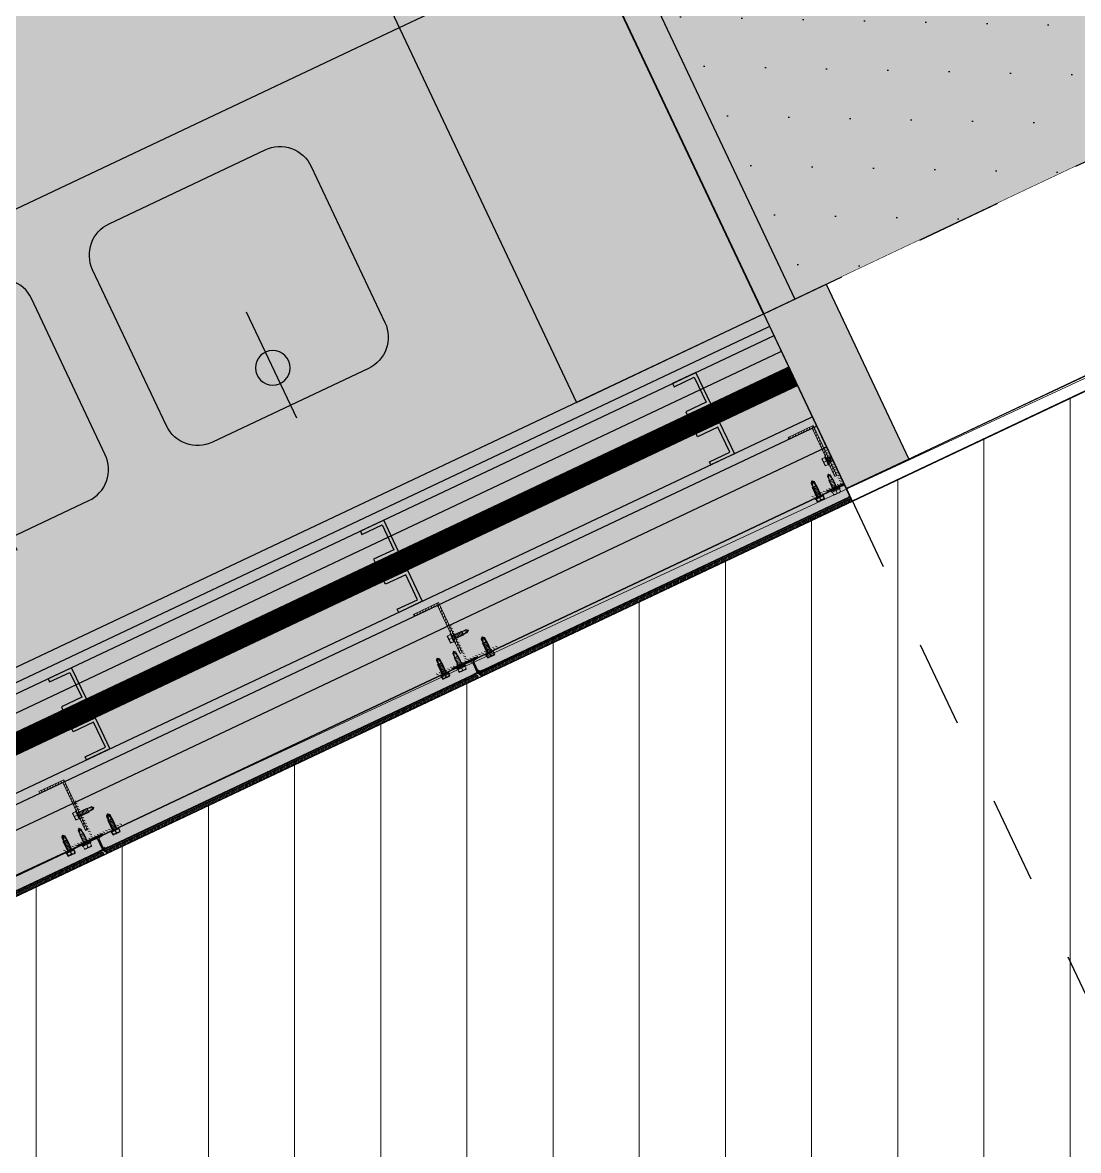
# Model space of a CAD drawing. Header units: metres. Extents: x 678805 to 1359287, y 2747329 to 5497370.
# Drawn here: x 680001.153 to 680002.682, y 2748706.053 to 2748707.686 of the extents above; entities that cross this region are included whole.
import ezdxf
from ezdxf.enums import TextEntityAlignment as Align

# ---------------------------------------------------------------- set-up
doc = ezdxf.new("R2010")
doc.units = ezdxf.units.M
for name, pattern in [('XREF_MON_BUILDINGS$0$Dash_2_', [0.25, 0.125, -0.125]), ('XREF_MON_BUILDINGS$0$Hidden', [0.004, 0.002, -0.002]), ('XREF_MON_BUILDINGS$0$RAYITAS500', [0.2, 0.1, -0.1])]:
    doc.linetypes.add(name, pattern=pattern)
for name, color, linetype in [('00_XREF_MON_HSC_PAVEMENT', 7, 'Continuous'), ('00_XREF_TWQ_BUILDINGS', 7, 'Continuous'), ('XREF_MON_BUILDINGS$0$00-Modulos DEFINIDOS', 7, 'Continuous'), ('XREF_MON_BUILDINGS$0$00-Modulos ROOFS', 2, 'Continuous'), ('XREF_MON_BUILDINGS$0$02-H-INST', 252, 'Continuous'), ('XREF_MON_BUILDINGS$0$02-L-01_Structure t2', 7, 'Continuous'), ('XREF_MON_BUILDINGS$0$02-L-01_Struture aux', 4, 'Continuous'), ('XREF_MON_BUILDINGS$0$02-L-06_Plan Change', 252, 'Continuous'), ('XREF_MON_BUILDINGS$0$02-L-Insulation', 252, 'Continuous'), ('XREF_MON_BUILDINGS$0$02-L-INT Panel', 5, 'Continuous'), ('XREF_MON_BUILDINGS$0$02-L-panel', 5, 'Continuous'), ('XREF_MON_BUILDINGS$0$02-L-panel lines', 7, 'Continuous'), ('XREF_MON_BUILDINGS$0$02_L_Furniture', 7, 'Continuous'), ('XREF_MON_BUILDINGS$0$6.1_Floor-Panel', 6, 'Continuous')]:
    doc.layers.add(name, color=color, linetype=linetype)
for name, color, linetype, true_color in [('02-L-Waterfeatures 01', 7, 'Continuous', 0x4da6ff), ('XREF_MON_BUILDINGS$0$0-WIPEOUTS', 7, 'Continuous', 0xffffff), ('XREF_MON_BUILDINGS$0$02-KL-06 Food_Kiosks', 7, 'Continuous', 0xdf5911), ('XREF_MON_BUILDINGS$0$02-L-06_Walls HATCH 01', 9, 'Continuous', 0x808080)]:
    doc.layers.add(name, color=color, linetype=linetype, true_color=true_color)
doc.layers.add('XREF_MON_BUILDINGS$0$00-AUX STRUCTURE', color=3, linetype='Continuous', plot=False)
doc.layers.add('XREF_MON_BUILDINGS$0$00_AUX', color=3, linetype='Continuous', plot=False)
for name, color, linetype, lineweight in [('XREF_MON_BUILDINGS$0$02-H-251', 251, 'Continuous', 0), ('XREF_MON_BUILDINGS$0$02-H-254', 254, 'Continuous', 0), ('XREF_MON_BUILDINGS$0$02-L-01_Structure L', 7, 'Continuous', 5), ('XREF_MON_BUILDINGS$0$02-L-01_Structure T', 8, 'Continuous', 5), ('XREF_MON_GENERAL_LAYOUT$0$02-L-Material Change', 251, 'Continuous', 5)]:
    doc.layers.add(name, color=color, linetype=linetype, lineweight=lineweight)
doc.layers.add('XREF_MON_HSC_PAVEMENT$0$03-TR-Pavement_02_Sealed Gravel', color=7, linetype='Continuous', lineweight=5, true_color=0x38321e)
doc.layers.add('XREF_MON_HSC_PAVEMENT$0$03-TR-Pavement_06_Concrete Slab in situ', color=7, linetype='Continuous', lineweight=9, true_color=0xf7f7f7)
doc.layers.get('XREF_MON_BUILDINGS$0$02-KL-06 Food_Kiosks').off()
doc.styles.add('XREF_MON_GENERAL_LAYOUT$0$Standard', font='arial.ttf')
doc.linetypes.add('XREF_MON_BUILDINGS$0$BATTING', pattern='A,0.0001,-0.1,[134,ltypeshp.shx,S=0.1,R=0,X=-0.1,Y=0],-0.2,[134,ltypeshp.shx,S=0.1,R=180,X=0.1,Y=0],-0.1', length=0.4001)

# ---------------------------------------------------------------- blocks, each defined once
blk = doc.blocks.new('XREF_MON_BUILDINGS$0$modulo kiosco')
at = {"layer": 'XREF_MON_BUILDINGS$0$0-WIPEOUTS', "true_color": 0xfcfcfc}
h = blk.add_hatch(color=7, dxfattribs=at)
h.dxf.hatch_style = 1
h.paths.add_polyline_path([(119.6986085139215, -61.62058441969566), (119.6986085125245, -56.82058442011476), (124.4986085132696, -56.82058442058042), (124.4986085123383, -61.62058442132547)])
at = {"layer": 'XREF_MON_BUILDINGS$0$00-Modulos ROOFS', "lineweight": 0}
blk.add_lwpolyline([(119.6986085139215, -61.62058441969566), (119.6986085125245, -56.82058442011476), (124.4986085132696, -56.82058442058042), (124.4986085123383, -61.62058442132547)], close=True, dxfattribs=at)
at = {"layer": 'XREF_MON_BUILDINGS$0$00-Modulos ROOFS'}
blk.add_lwpolyline([(124.4986085137352, -57.12058442062698), (124.4986085132696, -56.82058442058042), (124.1986085125245, -56.82058442151174), (119.9986085128039, -56.82058442034759), (119.6986085125245, -56.82058442011476), (119.6986085125245, -57.12058442085981), (119.6986085134558, -61.32058442058042), (119.6986085139215, -61.62058441969566), (119.9986085128039, -61.62058442062698), (124.1986085125245, -61.62058442109264), (124.4986085123383, -61.62058442132547), (124.4986085128039, -61.32058442081325)], close=True, dxfattribs=at)
blk = doc.blocks.new('XREF_MON_BUILDINGS$0$AUTORROSCANTE')
at = {"layer": 'XREF_MON_BUILDINGS$0$02-L-01_Structure t2', "color": 0}
for p, q in [((-31.20000000000002, 5.629165124598842), (-26.19999999999959, 5.62916512459816)), ((-31.19999999999999, -3.410605131648481e-13), (-26.19999999999976, 0)), ((-2.365309734828713, 2.5), (-25, 2.5)), ((0, 0), (-8.999999999999972, 2.5)), ((0, 0), (-3.600692283157343, -1.09366380576239)), ((0, 0), (-2.365309734828713, 2.5)), ((0, 0), (-2.365309734828713, -2.5)), ((-31.20000000000002, -5.629165124598899), (-26.19999999999948, -5.629165124599581)), ((-2.365309734828713, -2.5), (-25, -2.5)), ((-3.600692283157343, -1.09366380576239), (-2.365309734828713, -2.5))]:
    blk.add_line(p, q, dxfattribs=at)
at = {"layer": 'XREF_MON_BUILDINGS$0$02-L-01_Structure t2', "color": 253}
for p, q in [((-25, 3.149999999999977), (-8.999999999999943, 3.150000000000034)), ((-23.47427264461649, -3.14999999999992), (-25, 2.662522019210144)), ((-21.40651940967126, -3.14999999999992), (-23.06020473028568, 3.149999999999864)), ((-19.338766174726, -3.14999999999992), (-20.99245149534045, 3.14999999999992)), ((-17.27101293978083, -3.14999999999992), (-18.92469826039516, 3.150000000000034)), ((-15.20325970483566, -3.14999999999992), (-16.85694502544993, 3.150000000000034)), ((-13.1355064698904, -3.14999999999992), (-14.78919179050473, 3.149999999999977)), ((-11.06775323494514, -3.14999999999992), (-12.72143855555953, 3.149999999999977)), ((-9, -3.14999999999992), (-10.65368532061433, 3.150000000000034)), ((-9, -3.14999999999992), (-8.999999999999972, 3.150000000000034)), ((-25, -3.149999999999977), (-9, -3.149999999999977)), ((-3.600692283157343, -1.09366380576239), (-9, -2.5))]:
    blk.add_line(p, q, dxfattribs=at)
at = {"layer": 'XREF_MON_BUILDINGS$0$02-L-01_Structure t2', "color": 0}
for points in [[(-31.20000000000002, 5.629165124598842), (-26.19999999999996, 5.629165124598842), (-26.19999999999996, -5.629165124599581), (-31.20000000000002, -5.629165124599581)], [(-26.19999999999951, 6.5), (-25, 6.5), (-25, -6.500000000000057), (-26.19999999999951, -6.500000000000057)]]:
    blk.add_lwpolyline(points, close=True, dxfattribs=at)
for centre, start, end in [((-26.98608579049073, 2.367525475711773), 129.2840388374925, 214.1828116507075), ((-26.98608579049073, -2.366719793068796), 145.8304296466695, 230.7332658614822)]:
    blk.add_arc(centre, 4.213914209509284, start, end, dxfattribs=at)
blk = doc.blocks.new('XREF_MON_BUILDINGS$0$ULMA_Montante VV')
at = {"layer": 'XREF_MON_BUILDINGS$0$02-H-251', "ltscale": 125}
h = blk.add_hatch(dxfattribs=at)
h.set_pattern_fill('ANSI31', color=256, scale=0.001, angle=450, style=0)
h.set_pattern_definition([(134.9999999999999, (-0.05125000000043656, -0.00250000000005457), (-0.002245064030267289, -0.002245064030267287), [])])
edge = h.paths.add_edge_path()
edge.add_line((-0.05095000000073924, -0.00250000000005457), (0.04844999999841093, -0.00250000000005457))
edge.add_arc((0.04844999999841093, -0.002200000000129876), 0.0003, 270, 360)
edge.add_line((0.04874999999992724, -0.002200000000129876), (0.04874999999992724, -0.0003000000001520675))
edge.add_arc((0.04844999999841093, -0.0003000000001520675), 0.0003, 0, 90)
edge.add_line((0.04844999999841093, 0), (0, 0))
edge.add_line((0, 0), (0, 0.05719999999996617))
edge.add_arc((-0.0003000000015163096, 0.05719999999996617), 0.0003, 0, 90)
edge.add_line((-0.0003000000015163096, 0.05749999999989086), (-0.002200000000811997, 0.05749999999989086))
edge.add_arc((-0.002200000000811997, 0.05719999999996617), 0.0003, 90, 180)
edge.add_line((-0.002500000000509317, 0.05719999999996617), (-0.002500000000509317, 0))
edge.add_line((-0.002500000000509317, 0), (-0.05095000000073924, 0))
edge.add_arc((-0.05095000000073924, -0.0003000000001520675), 0.0003, 90, 180)
edge.add_line((-0.05125000000043656, -0.0003000000001520675), (-0.05125000000043656, -0.002200000000129876))
edge.add_arc((-0.05095000000073924, -0.002200000000129876), 0.0003, 180, 270)
blk = doc.blocks.new('XREF_MON_BUILDINGS$0$ULMA_Autotaladrante')
at = {"layer": 'XREF_MON_BUILDINGS$0$02-L-01_Structure T', "color": 252}
for p, q in [((-0.02500000000509317, 2.273736754432321e-13), (-0.02263469026956955, 0.00250000000005457)), ((-0.02500000000509317, 2.273736754432321e-13), (-0.01600000000325963, 0.00250000000005457)), ((-0.02500000000509317, 2.273736754432321e-13), (-0.02263469026956955, -0.002499999999599822)), ((-0.02500000000509317, 2.273736754432321e-13), (-0.02139930772136722, -0.001093663805477263)), ((-0.02263469026956955, 0.00250000000005457), (0, 0.00250000000005457)), ((0, 0.003150000000232467), (-0.01600000000325963, 0.003150000000232467)), ((-0.01600000000325963, -0.003149999999777719), (-0.01600000000325963, 0.003150000000232467)), ((-0.01600000000325963, -0.003149999999777719), (-0.01434631468237058, 0.003150000000232467)), ((-0.01393224676803584, -0.003149999999777719), (-0.01227856144714679, 0.003150000000232467)), ((-0.0118644935323573, -0.003149999999777719), (-0.01021080821146825, 0.003150000000232467)), ((-0.00979674029713351, -0.003149999999777719), (-0.008143054976244457, 0.003150000000232467)), ((-0.00772898706190972, -0.003149999999777719), (-0.006075301741020667, 0.003150000000232467)), ((-0.005661233826231182, -0.003149999999777719), (-0.004007548505342129, 0.003150000000232467)), ((-0.003593480591007392, -0.003149999999777719), (-0.001939795270118339, 0.003150000000232467)), ((-0.001525727355783602, -0.003149999999777719), (0, 0.002662522019363678)), ((0.006200000001172157, 0.005629165124673818), (0.001200000000153523, 0.005629165124673818)), ((0.006200000001172157, 2.273736754432321e-13), (0.001200000000153523, 2.273736754432321e-13)), ((-0.02139930772136722, -0.001093663805477263), (-0.02263469026956955, -0.002499999999599822)), ((-0.02263469026956955, -0.002499999999599822), (0, -0.002499999999599822)), ((-0.02139930772136722, -0.001093663805477263), (-0.01600000000325963, -0.002499999999599822)), ((0, -0.003149999999777719), (-0.01600000000325963, -0.003149999999777719)), ((0.006200000001172157, -0.005629165124219071), (0.001200000000153523, -0.005629165124219071))]:
    blk.add_line(p, q, dxfattribs=at)
for points in [[(0.001200000000153523, 0.006499999999959982), (0, 0.006499999999959982), (0, -0.006499999999732609), (0.001200000000153523, -0.006499999999732609)], [(0.006200000001172157, 0.005629165124673818), (0.001200000000153523, 0.005629165124673818), (0.001200000000153523, -0.005629165124219071), (0.006200000001172157, -0.005629165124219071)]]:
    blk.add_lwpolyline(points, close=True, dxfattribs=at)
for centre, start, end in [((0.001986085791031655, 0.002367525475847287), 325.8171883654993, 50.71596115511253), ((0.001986085791031655, -0.002366719792689764), 309.2667341381091, 34.16957033823044)]:
    blk.add_arc(centre, 0.004213914210367771, start, end, dxfattribs=at)
blk = doc.blocks.new('XREF_MON_BUILDINGS$0$ULMA_Escuadra40x80_Seccion')
at = {"layer": 'XREF_MON_BUILDINGS$0$02-H-251', "ltscale": 125}
h = blk.add_hatch(dxfattribs=at)
h.set_pattern_fill('ANSI31', color=256, scale=0.001, angle=360, style=0)
h.set_pattern_definition([(45, (0, 0), (-0.002245064030267288, 0.002245064030267289), [])])
h.paths.add_polyline_path([(0, 0.0799999999994725), (0.002999999989697244, 0.0799999999994725), (0.002999999989697244, 0.002999999999701686), (0.03999999999359716, 0.002999999999701686), (0.03999999999359716, 0), (0, 0)])
at = {"layer": 'XREF_MON_BUILDINGS$0$02-L-01_Structure L', "linetype": 'Continuous'}
blk.add_lwpolyline([(0, 0.0799999999994725), (0.002999999989697244, 0.0799999999994725), (0.002999999989697244, 0.002999999999701686), (0.03999999999359716, 0.002999999999701686), (0.03999999999359716, 0), (0, 0)], close=True, dxfattribs=at)
blk = doc.blocks.new('XREF_MON_BUILDINGS$0$modul 28 ulma')
at = {"layer": 'XREF_MON_BUILDINGS$0$02-H-251', "linetype": 'XREF_MON_BUILDINGS$0$Hidden', "ltscale": 125}
h = blk.add_hatch(dxfattribs=at)
h.set_pattern_fill('ANSI31', color=256, scale=0.001, angle=450, style=0)
h.set_pattern_definition([(135, (175.134262418638, -253.2650506802226), (-0.002245064030267289, -0.002245064030267288), [])])
edge = h.paths.add_edge_path()
edge.add_line((4.773222974172456, 2.372939821247878), (4.773222974172456, 2.374939821247831))
edge.add_line((4.773222974172456, 2.374939821247831), (4.773468384694895, 2.381811315879982))
edge.add_line((4.773468384694895, 2.381811315879982), (4.774412468143198, 2.382690148898969))
edge.add_arc((4.774208060181224, 2.382909733472611), 0.0003, -47.04999999999998, 42.95000000001143)
edge.add_line((4.774427644754867, 2.383114141434812), (4.773548638106292, 2.384058411403653))
edge.add_line((4.773548638106292, 2.384058411403653), (4.773611149483401, 2.385808729939067))
edge.add_line((4.773611149483401, 2.385808729939067), (4.774555271629795, 2.386687598981548))
edge.add_arc((4.774350863666911, 2.386907183555418), 0.0003, -47.04999999998516, 42.95000000001143)
edge.add_line((4.774570448240554, 2.387111591517619), (4.773691405563256, 2.388055900190916))
edge.add_line((4.773691405563256, 2.388055900190916), (4.77415409499659, 2.401011204308811))
edge.add_arc((4.776152820704881, 2.400939821247898), 0.002, 90, 177.9545915111138, ccw=False)
edge.add_line((4.776152820704881, 2.402939821247851), (4.782882175184711, 2.402939821247851))
edge.add_line((4.782882175184711, 2.402939821247851), (4.792222974172689, 2.402939821247851))
edge.add_line((4.792222974172689, 2.402939821247851), (4.792222974172689, 2.397789821247893))
edge.add_line((4.792222974172689, 2.397789821247893), (4.793222974172893, 2.397789821247893))
edge.add_line((4.793222974172893, 2.397789821247893), (4.793222974172893, 2.403107215090354))
edge.add_arc((4.79352297417259, 2.403107215090354), 0.0003, -240.00000000000432, -180, ccw=False)
edge.add_line((4.793372974172741, 2.403367022711559), (4.796253358929932, 2.405030013626624))
edge.add_arc((4.796103358930083, 2.40528982124783), 0.0003, -59.99999999998553, 119.9999999999957)
edge.add_line((4.795953358930235, 2.405549628869035), (4.793672974172439, 2.404233048115198))
edge.add_arc((4.79352297417259, 2.404492855736403), 0.0003, -180, -60.00000000000432, ccw=False)
edge.add_line((4.793222974172893, 2.404492855736403), (4.793222974172893, 2.41223982124779))
edge.add_line((4.793222974172893, 2.41223982124779), (4.792222974172689, 2.41223982124779))
edge.add_line((4.792222974172689, 2.41223982124779), (4.792222974172689, 2.406239821247932))
edge.add_line((4.792222974172689, 2.406239821247932), (4.790472974172332, 2.406239821247932))
edge.add_arc((4.790472974172332, 2.405989821247881), 0.0002500000000000272, 90, 270)
edge.add_line((4.790472974172332, 2.40573982124783), (4.792222974172689, 2.40573982124783))
edge.add_line((4.792222974172689, 2.40573982124783), (4.792222974172689, 2.404739821247854))
edge.add_line((4.792222974172689, 2.404739821247854), (4.775978551330952, 2.404739821247854))
edge.add_arc((4.775978551330952, 2.406739821247807), 0.002, -172.55258314980222, -90, ccw=False)
edge.add_line((4.773995422862897, 2.406480588768313), (4.773222974172456, 2.412389821247866))
edge.add_line((4.773222974172456, 2.412389821247866), (4.771422974172453, 2.412389821247866))
edge.add_line((4.771422974172453, 2.412389821247866), (4.771422974172453, 2.372939821247878))
edge.add_line((4.771422974172453, 2.372939821247878), (4.773222974172456, 2.372939821247878))
h = blk.add_hatch(dxfattribs=at)
h.set_pattern_fill('ANSI31', color=256, scale=0.001, angle=450, style=0)
h.set_pattern_definition([(135, (175.134262418638, -253.8650506802226), (-0.002245064030267289, -0.002245064030267288), [])])
edge = h.paths.add_edge_path()
edge.add_line((4.773222974172456, 1.772939821247878), (4.773222974172456, 1.774939821247831))
edge.add_line((4.773222974172456, 1.774939821247831), (4.773468384694895, 1.781811315879982))
edge.add_line((4.773468384694895, 1.781811315879982), (4.774412468143198, 1.782690148898969))
edge.add_arc((4.774208060181224, 1.782909733472611), 0.0003, -47.04999999999998, 42.95000000001143)
edge.add_line((4.774427644754867, 1.783114141434812), (4.773548638106292, 1.784058411403653))
edge.add_line((4.773548638106292, 1.784058411403653), (4.773611149483401, 1.785808729939067))
edge.add_line((4.773611149483401, 1.785808729939067), (4.774555271629795, 1.786687598981548))
edge.add_arc((4.774350863666911, 1.786907183555418), 0.0003, -47.04999999998516, 42.95000000001143)
edge.add_line((4.774570448240554, 1.787111591517619), (4.773691405563256, 1.788055900190916))
edge.add_line((4.773691405563256, 1.788055900190916), (4.77415409499659, 1.801011204308811))
edge.add_arc((4.776152820704881, 1.800939821247898), 0.002, 90, 177.9545915111138, ccw=False)
edge.add_line((4.776152820704881, 1.802939821247851), (4.782882175184711, 1.802939821247851))
edge.add_line((4.782882175184711, 1.802939821247851), (4.792222974172689, 1.802939821247851))
edge.add_line((4.792222974172689, 1.802939821247851), (4.792222974172689, 1.797789821247893))
edge.add_line((4.792222974172689, 1.797789821247893), (4.793222974172893, 1.797789821247893))
edge.add_line((4.793222974172893, 1.797789821247893), (4.793222974172893, 1.803107215090354))
edge.add_arc((4.79352297417259, 1.803107215090354), 0.0003, -240.00000000000432, -180, ccw=False)
edge.add_line((4.793372974172741, 1.803367022711559), (4.796253358929932, 1.805030013626624))
edge.add_arc((4.796103358930083, 1.80528982124783), 0.0003, -59.99999999998553, 119.9999999999957)
edge.add_line((4.795953358930235, 1.805549628869035), (4.793672974172439, 1.804233048115198))
edge.add_arc((4.79352297417259, 1.804492855736403), 0.0003, -180, -60.00000000000432, ccw=False)
edge.add_line((4.793222974172893, 1.804492855736403), (4.793222974172893, 1.81223982124779))
edge.add_line((4.793222974172893, 1.81223982124779), (4.792222974172689, 1.81223982124779))
edge.add_line((4.792222974172689, 1.81223982124779), (4.792222974172689, 1.806239821247932))
edge.add_line((4.792222974172689, 1.806239821247932), (4.790472974172332, 1.806239821247932))
edge.add_arc((4.790472974172332, 1.805989821247881), 0.0002500000000000272, 90, 270)
edge.add_line((4.790472974172332, 1.80573982124783), (4.792222974172689, 1.80573982124783))
edge.add_line((4.792222974172689, 1.80573982124783), (4.792222974172689, 1.804739821247854))
edge.add_line((4.792222974172689, 1.804739821247854), (4.775978551330952, 1.804739821247854))
edge.add_arc((4.775978551330952, 1.806739821247807), 0.002, -172.55258314980222, -90, ccw=False)
edge.add_line((4.773995422862897, 1.806480588768314), (4.773222974172456, 1.812389821247866))
edge.add_line((4.773222974172456, 1.812389821247866), (4.771422974172453, 1.812389821247866))
edge.add_line((4.771422974172453, 1.812389821247866), (4.771422974172453, 1.772939821247878))
edge.add_line((4.771422974172453, 1.772939821247878), (4.773222974172456, 1.772939821247878))
h = blk.add_hatch(dxfattribs=at)
h.set_pattern_fill('ANSI31', color=256, scale=0.001, angle=450, style=0)
h.set_pattern_definition([(135, (175.134262418638, -254.4650506802226), (-0.002245064030267289, -0.002245064030267288), [])])
edge = h.paths.add_edge_path()
edge.add_line((4.773222974172456, 1.172939821247878), (4.773222974172456, 1.174939821247831))
edge.add_line((4.773222974172456, 1.174939821247831), (4.773468384694895, 1.181811315879982))
edge.add_line((4.773468384694895, 1.181811315879982), (4.774412468143198, 1.182690148898969))
edge.add_arc((4.774208060181224, 1.182909733472611), 0.0003, -47.04999999999998, 42.95000000001143)
edge.add_line((4.774427644754867, 1.183114141434812), (4.773548638106292, 1.184058411403653))
edge.add_line((4.773548638106292, 1.184058411403653), (4.773611149483401, 1.185808729939067))
edge.add_line((4.773611149483401, 1.185808729939067), (4.774555271629795, 1.186687598981548))
edge.add_arc((4.774350863666911, 1.186907183555418), 0.0003, -47.04999999998516, 42.95000000001143)
edge.add_line((4.774570448240554, 1.187111591517619), (4.773691405563256, 1.188055900190916))
edge.add_line((4.773691405563256, 1.188055900190916), (4.77415409499659, 1.201011204308811))
edge.add_arc((4.776152820704881, 1.200939821247898), 0.002, 90, 177.9545915111138, ccw=False)
edge.add_line((4.776152820704881, 1.202939821247851), (4.782882175184711, 1.202939821247851))
edge.add_line((4.782882175184711, 1.202939821247851), (4.792222974172689, 1.202939821247851))
edge.add_line((4.792222974172689, 1.202939821247851), (4.792222974172689, 1.197789821247893))
edge.add_line((4.792222974172689, 1.197789821247893), (4.793222974172893, 1.197789821247893))
edge.add_line((4.793222974172893, 1.197789821247893), (4.793222974172893, 1.203107215090354))
edge.add_arc((4.79352297417259, 1.203107215090354), 0.0003, -240.00000000000432, -180, ccw=False)
edge.add_line((4.793372974172741, 1.203367022711559), (4.796253358929932, 1.205030013626624))
edge.add_arc((4.796103358930083, 1.20528982124783), 0.0003, -59.99999999998553, 119.9999999999957)
edge.add_line((4.795953358930235, 1.205549628869035), (4.793672974172439, 1.204233048115198))
edge.add_arc((4.79352297417259, 1.204492855736403), 0.0003, -180, -60.00000000000432, ccw=False)
edge.add_line((4.793222974172893, 1.204492855736403), (4.793222974172893, 1.21223982124779))
edge.add_line((4.793222974172893, 1.21223982124779), (4.792222974172689, 1.21223982124779))
edge.add_line((4.792222974172689, 1.21223982124779), (4.792222974172689, 1.206239821247932))
edge.add_line((4.792222974172689, 1.206239821247932), (4.790472974172332, 1.206239821247932))
edge.add_arc((4.790472974172332, 1.205989821247881), 0.0002500000000000272, 90, 270)
edge.add_line((4.790472974172332, 1.20573982124783), (4.792222974172689, 1.20573982124783))
edge.add_line((4.792222974172689, 1.20573982124783), (4.792222974172689, 1.204739821247854))
edge.add_line((4.792222974172689, 1.204739821247854), (4.775978551330952, 1.204739821247854))
edge.add_arc((4.775978551330952, 1.206739821247807), 0.002, -172.55258314980222, -90, ccw=False)
edge.add_line((4.773995422862897, 1.206480588768313), (4.773222974172456, 1.212389821247866))
edge.add_line((4.773222974172456, 1.212389821247866), (4.771422974172453, 1.212389821247866))
edge.add_line((4.771422974172453, 1.212389821247866), (4.771422974172453, 1.172939821247878))
edge.add_line((4.771422974172453, 1.172939821247878), (4.773222974172456, 1.172939821247878))
at = {"layer": 'XREF_MON_BUILDINGS$0$02-H-254', "ltscale": 125}
h = blk.add_hatch(dxfattribs=at)
h.set_pattern_fill('ANSI31', color=256, scale=0.0005, angle=90, style=0)
h.set_pattern_definition([(135, (175.006958869324, -253.4078088947583), (-0.001122532015133644, -0.001122532015133644), [])])
h.paths.add_polyline_path([(4.800116591471687, 2.406439821267404), (4.800116591471688, 3.001309284723139), (4.795184403305636, 3.001309284723139), (4.795186131443599, 2.406439821267404)])
h = blk.add_hatch(dxfattribs=at)
h.set_pattern_fill('ANSI31', color=256, scale=0.0005, angle=90, style=0)
h.set_pattern_definition([(135, (175.006958869324, -254.0078088947583), (-0.001122532015133644, -0.001122532015133644), [])])
h.paths.add_polyline_path([(4.800116591471687, 1.806439821267404), (4.800116591471688, 2.40130928472314), (4.795184403305636, 2.40130928472314), (4.795186131443599, 1.806439821267404)])
h = blk.add_hatch(dxfattribs=at)
h.set_pattern_fill('ANSI31', color=256, scale=0.0005, angle=90, style=0)
h.set_pattern_definition([(135, (175.006958869324, -254.6078088947583), (-0.001122532015133644, -0.001122532015133644), [])])
h.paths.add_polyline_path([(4.800116591471687, 1.206439821267405), (4.800116591471688, 1.80130928472314), (4.795184403305636, 1.80130928472314), (4.795186131443599, 1.206439821267405)])
h = blk.add_hatch(dxfattribs=at)
h.set_pattern_fill('ANSI31', color=256, scale=0.0005, angle=90, style=0)
h.set_pattern_definition([(135, (175.006958869324, -255.2078088947583), (-0.001122532015133644, -0.001122532015133644), [])])
h.paths.add_polyline_path([(4.800029879066025, 0.5910972922028179), (4.800116591471688, 1.20130928472314), (4.795184403305636, 1.20130928472314), (4.795099419037937, 0.5910972922028179)])
at = {"layer": 'XREF_MON_BUILDINGS$0$02-L-01_Struture aux'}
for p, q in [((4.773285106204766, 0.03665190115758583), (4.77328510620473, 4.763445225958968)), ((4.773374305776084, 4.763445225959037), (4.773374305790455, 0.03665190115751661))]:
    blk.add_line(p, q, dxfattribs=at)
at = {"layer": 'XREF_MON_BUILDINGS$0$02-L-01_Struture aux', "linetype": 'Continuous'}
for p, q in [((4.585027391904987, 4.520003940443621), (4.585027391904987, 0.2800039404436276)), ((4.615027391904391, 4.520003940443621), (4.615027391904391, 0.2800039404436276))]:
    blk.add_line(p, q, dxfattribs=at)
at = {"layer": 'XREF_MON_BUILDINGS$0$02-L-01_Struture aux', "linetype": 'XREF_MON_BUILDINGS$0$Hidden'}
for p, q in [((4.771422974172453, 2.372939821247878), (4.771422974172453, 2.412389821247866)), ((4.771422974172453, 2.412389821247866), (4.773222974172456, 2.412389821247866)), ((4.773995422862897, 2.406480588768313), (4.773222974172456, 2.412389821247866)), ((4.77415409499659, 2.401011204308811), (4.773691405563256, 2.388055900190916)), ((4.775978551330952, 2.404739821247854), (4.792222974172689, 2.404739821247854)), ((4.776152820704881, 2.402939821247851), (4.782882175184711, 2.402939821247851)), ((4.782882175184711, 2.402939821247851), (4.792222974172689, 2.402939821247851)), ((4.790472974172332, 2.406439821247882), (4.792222974172689, 2.406439821247939)), ((4.790472974172332, 2.405939821247837), (4.792222974172689, 2.405939821247837)), ((4.792222974172689, 2.406439821247939), (4.792222974172689, 2.41223982124779)), ((4.792222974172689, 2.41223982124779), (4.793222974172893, 2.41223982124779)), ((4.792222974172689, 2.404739821247854), (4.792222974172689, 2.405939821247837)), ((4.792222974172689, 2.397789821247893), (4.792222974172689, 2.402939821247851)), ((4.793222974172893, 2.404492855736403), (4.793222974172893, 2.41223982124779)), ((4.793222974172893, 2.397789821247893), (4.793222974172893, 2.403107215090354)), ((4.796253358929932, 2.405030013626624), (4.793372974172741, 2.403367022711559)), ((4.795953358930235, 2.405549628869035), (4.793672974172439, 2.404233048115198)), ((4.773611149483401, 2.385808729939067), (4.773548638106292, 2.384058411403653)), ((4.774555271629795, 2.386687598981548), (4.773611149483401, 2.385808729939067)), ((4.774570448240554, 2.387111591517619), (4.773691405563256, 2.388055900190916)), ((4.792222974172689, 2.397789821247893), (4.793222974172893, 2.397789821247893)), ((4.771422974172453, 2.372939821247878), (4.773222974172456, 2.372939821247878)), ((4.773468384694895, 2.381811315879982), (4.773222974172456, 2.374939821247831)), ((4.773222974172456, 2.374189821247906), (4.773222974172456, 2.374939821247831)), ((4.773222974172456, 2.372939821247878), (4.773222974172456, 2.374939821247831)), ((4.774412468143198, 2.382690148898969), (4.773468384694895, 2.381811315879982)), ((4.774427644754867, 2.383114141434812), (4.773548638106292, 2.384058411403653)), ((4.771422974172453, 1.772939821247878), (4.771422974172453, 1.812389821247866)), ((4.771422974172453, 1.812389821247866), (4.773222974172456, 1.812389821247866)), ((4.773995422862897, 1.806480588768314), (4.773222974172456, 1.812389821247866)), ((4.77415409499659, 1.801011204308811), (4.773691405563256, 1.788055900190916)), ((4.775978551330952, 1.804739821247854), (4.792222974172689, 1.804739821247854)), ((4.776152820704881, 1.802939821247851), (4.782882175184711, 1.802939821247851)), ((4.782882175184711, 1.802939821247851), (4.792222974172689, 1.802939821247851)), ((4.790472974172332, 1.806439821247882), (4.792222974172689, 1.806439821247939)), ((4.790472974172332, 1.805939821247837), (4.792222974172689, 1.805939821247837)), ((4.792222974172689, 1.806439821247939), (4.792222974172689, 1.81223982124779)), ((4.792222974172689, 1.81223982124779), (4.793222974172893, 1.81223982124779)), ((4.792222974172689, 1.804739821247854), (4.792222974172689, 1.805939821247837)), ((4.792222974172689, 1.797789821247893), (4.792222974172689, 1.802939821247851)), ((4.792222974172689, 1.797789821247893), (4.793222974172893, 1.797789821247893)), ((4.793222974172893, 1.804492855736403), (4.793222974172893, 1.81223982124779)), ((4.793222974172893, 1.797789821247893), (4.793222974172893, 1.803107215090354)), ((4.796253358929932, 1.805030013626624), (4.793372974172741, 1.803367022711559)), ((4.795953358930235, 1.805549628869035), (4.793672974172439, 1.804233048115198)), ((4.773468384694895, 1.781811315879982), (4.773222974172456, 1.774939821247831)), ((4.774412468143198, 1.782690148898969), (4.773468384694895, 1.781811315879982)), ((4.773611149483401, 1.785808729939067), (4.773548638106292, 1.784058411403653)), ((4.774427644754867, 1.783114141434812), (4.773548638106292, 1.784058411403653)), ((4.774555271629795, 1.786687598981548), (4.773611149483401, 1.785808729939067)), ((4.774570448240554, 1.787111591517619), (4.773691405563256, 1.788055900190916)), ((4.771422974172453, 1.772939821247878), (4.773222974172456, 1.772939821247878)), ((4.773222974172456, 1.774189821247906), (4.773222974172456, 1.774939821247831)), ((4.773222974172456, 1.772939821247878), (4.773222974172456, 1.774939821247831)), ((4.771422974172453, 1.172939821247878), (4.771422974172453, 1.212389821247866)), ((4.771422974172453, 1.212389821247866), (4.773222974172456, 1.212389821247866)), ((4.773995422862897, 1.206480588768313), (4.773222974172456, 1.212389821247866)), ((4.792222974172689, 1.206439821247939), (4.792222974172689, 1.21223982124779)), ((4.792222974172689, 1.21223982124779), (4.793222974172893, 1.21223982124779)), ((4.793222974172893, 1.204492855736403), (4.793222974172893, 1.21223982124779)), ((4.77415409499659, 1.201011204308811), (4.773691405563256, 1.188055900190916)), ((4.775978551330952, 1.204739821247854), (4.792222974172689, 1.204739821247854)), ((4.776152820704881, 1.202939821247851), (4.782882175184711, 1.202939821247851)), ((4.782882175184711, 1.202939821247851), (4.792222974172689, 1.202939821247851)), ((4.790472974172332, 1.206439821247882), (4.792222974172689, 1.206439821247939)), ((4.790472974172332, 1.205939821247837), (4.792222974172689, 1.205939821247837)), ((4.792222974172689, 1.204739821247854), (4.792222974172689, 1.205939821247837)), ((4.792222974172689, 1.197789821247893), (4.792222974172689, 1.202939821247851)), ((4.792222974172689, 1.197789821247893), (4.793222974172893, 1.197789821247893)), ((4.793222974172893, 1.197789821247893), (4.793222974172893, 1.203107215090354)), ((4.796253358929932, 1.205030013626624), (4.793372974172741, 1.203367022711559)), ((4.795953358930235, 1.205549628869035), (4.793672974172439, 1.204233048115198)), ((4.773468384694895, 1.181811315879982), (4.773222974172456, 1.174939821247831)), ((4.774412468143198, 1.182690148898969), (4.773468384694895, 1.181811315879982)), ((4.773611149483401, 1.185808729939067), (4.773548638106292, 1.184058411403653)), ((4.774427644754867, 1.183114141434812), (4.773548638106292, 1.184058411403653)), ((4.774555271629795, 1.186687598981548), (4.773611149483401, 1.185808729939067)), ((4.774570448240554, 1.187111591517619), (4.773691405563256, 1.188055900190916)), ((4.771422974172453, 1.172939821247878), (4.773222974172456, 1.172939821247878)), ((4.773222974172456, 1.174189821247906), (4.773222974172456, 1.174939821247831)), ((4.773222974172456, 1.172939821247878), (4.773222974172456, 1.174939821247831))]:
    blk.add_line(p, q, dxfattribs=at)
at = {"layer": 'XREF_MON_BUILDINGS$0$02-L-01_Struture aux'}
for points in [[(4.792409661518953, 0.1303054703871283), (4.79240965781337, 4.763445225973808)], [(4.793179809683171, 4.763445225974405), (4.793179813388754, 0.1303054703871283)]]:
    blk.add_lwpolyline(points, dxfattribs=at)
at = {"layer": 'XREF_MON_BUILDINGS$0$02-L-01_Struture aux', "linetype": 'Continuous'}
for points in [[(4.585027391892311, 2.737537783163702), (4.585027391898649, 2.775003940454781), (4.535027391898637, 2.775003940454781), (4.535027391898666, 2.737537783163702), (4.540027391898661, 2.737537783163702), (4.540027391898633, 2.770003940454757), (4.580027391897801, 2.770003940454757), (4.580027391892315, 2.737537783156085), (4.585027391892311, 2.737537783156085)], [(4.615027391917067, 2.737537783163702), (4.615027391910729, 2.775003940454781), (4.665027391910741, 2.775003940454781), (4.665027391910712, 2.737537783163702), (4.660027391910717, 2.737537783163702), (4.660027391910745, 2.770003940454757), (4.620027391911577, 2.770003940454757), (4.620027391917063, 2.737537783156085), (4.615027391917067, 2.737537783156085)], [(4.585027391892311, 2.237537783163702), (4.585027391898649, 2.275003940454781), (4.535027391898637, 2.275003940454781), (4.535027391898666, 2.237537783163702), (4.540027391898661, 2.237537783163702), (4.540027391898633, 2.270003940454757), (4.580027391897801, 2.270003940454757), (4.580027391892315, 2.237537783156085), (4.585027391892311, 2.237537783156085)], [(4.615027391917067, 2.237537783163702), (4.615027391910729, 2.275003940454781), (4.665027391910741, 2.275003940454781), (4.665027391910712, 2.237537783163702), (4.660027391910717, 2.237537783163702), (4.660027391910745, 2.270003940454757), (4.620027391911577, 2.270003940454757), (4.620027391917063, 2.237537783156085), (4.615027391917067, 2.237537783156085)], [(4.585027391892311, 1.737537783163702), (4.585027391898649, 1.775003940454781), (4.535027391898637, 1.775003940454781), (4.535027391898666, 1.737537783163702), (4.540027391898661, 1.737537783163702), (4.540027391898633, 1.770003940454757), (4.580027391897801, 1.770003940454757), (4.580027391892315, 1.737537783156085), (4.585027391892311, 1.737537783156085)], [(4.615027391917067, 1.737537783163702), (4.615027391910729, 1.775003940454781), (4.665027391910741, 1.775003940454781), (4.665027391910712, 1.737537783163702), (4.660027391910717, 1.737537783163702), (4.660027391910745, 1.770003940454757), (4.620027391911577, 1.770003940454757), (4.620027391917063, 1.737537783156085), (4.615027391917067, 1.737537783156085)], [(4.585027391892311, 1.237537783163702), (4.585027391898649, 1.275003940454781), (4.535027391898637, 1.275003940454781), (4.535027391898666, 1.237537783163702), (4.540027391898661, 1.237537783163702), (4.540027391898633, 1.270003940454757), (4.580027391897801, 1.270003940454757), (4.580027391892315, 1.237537783156085), (4.585027391892311, 1.237537783156085)], [(4.615027391917067, 1.237537783163702), (4.615027391910729, 1.275003940454781), (4.665027391910741, 1.275003940454781), (4.665027391910712, 1.237537783163702), (4.660027391910717, 1.237537783163702), (4.660027391910745, 1.270003940454757), (4.620027391911577, 1.270003940454757), (4.620027391917063, 1.237537783156085), (4.615027391917067, 1.237537783156085)]]:
    blk.add_lwpolyline(points, dxfattribs=at)
at = {"layer": 'XREF_MON_BUILDINGS$0$02-L-01_Struture aux', "linetype": 'XREF_MON_BUILDINGS$0$Hidden'}
for centre, radius, start, end in [((4.775978551330952, 2.406739821247807), 0.002, 187.4474168504476, 270), ((4.776152820704881, 2.400939821247898), 0.002, 90.00000000000001, 177.9545915139034), ((4.790472974172332, 2.406189821247888), 0.0002500000000000272, 90.00000000000001, 270), ((4.79352297417259, 2.404492855736403), 0.0003, 180, 299.9999999682886), ((4.79352297417259, 2.403107215090354), 0.0003, 119.9999999682896, 180), ((4.796103358930083, 2.40528982124783), 0.0003, 299.9999999682886, 119.9999999682896), ((4.774350863666911, 2.386907183555418), 0.0003, 312.9500000717973, 42.95000000603294), ((4.774208060181224, 2.382909733472611), 0.0003, 312.9499999742432, 42.95000000603294), ((4.775978551330952, 1.806739821247807), 0.002, 187.4474168504476, 270), ((4.776152820704881, 1.800939821247898), 0.002, 90.00000000000001, 177.9545915139034), ((4.790472974172332, 1.806189821247888), 0.0002500000000000272, 90.00000000000001, 270), ((4.79352297417259, 1.804492855736403), 0.0003, 180, 299.9999999682886), ((4.79352297417259, 1.803107215090354), 0.0003, 119.9999999682896, 180), ((4.796103358930083, 1.80528982124783), 0.0003, 299.9999999682886, 119.9999999682896), ((4.774208060181224, 1.782909733472611), 0.0003, 312.9499999742432, 42.95000000603294), ((4.774350863666911, 1.786907183555418), 0.0003, 312.9500000717973, 42.95000000603294), ((4.775978551330952, 1.206739821247807), 0.002, 187.4474168504476, 270), ((4.776152820704881, 1.200939821247898), 0.002, 90.00000000000001, 177.9545915139034), ((4.790472974172332, 1.206189821247888), 0.0002500000000000272, 90.00000000000001, 270), ((4.79352297417259, 1.204492855736403), 0.0003, 180, 299.9999999682886), ((4.79352297417259, 1.203107215090354), 0.0003, 119.9999999682896, 180), ((4.796103358930083, 1.20528982124783), 0.0003, 299.9999999682886, 119.9999999682896), ((4.774208060181224, 1.182909733472611), 0.0003, 312.9499999742432, 42.95000000603294), ((4.774350863666911, 1.186907183555418), 0.0003, 312.9500000717973, 42.95000000603294)]:
    blk.add_arc(centre, radius, start, end, dxfattribs=at)
at = {"layer": 'XREF_MON_BUILDINGS$0$02-L-Insulation', "linetype": 'XREF_MON_BUILDINGS$0$BATTING', "ltscale": 0.08}
blk.add_line((4.713394025653911, 4.714740308713451), (4.713394025653911, 0.08663730668226999), dxfattribs=at)
at = {"layer": 'XREF_MON_BUILDINGS$0$02-L-Insulation', "linetype": 'XREF_MON_BUILDINGS$0$BATTING', "ltscale": 0.04}
blk.add_line((4.560027391898331, 0.2900039404345804), (4.560027391898331, 4.520003940434533), dxfattribs=at)
at = {"layer": 'XREF_MON_BUILDINGS$0$02-L-INT Panel', "linetype": 'Continuous'}
for p, q in [((4.680027391902598, 4.680003940437194), (4.680027391901262, 0.1200039404331434)), ((4.520027391904392, 4.520003940435165), (4.520027391904392, 0.2800039404351651)), ((4.535027391902531, 4.520003940435165), (4.535027391902531, 0.2800039404351651)), ((4.665027391904403, 4.520003940435165), (4.665027391904403, 0.2800039404351651)), ((4.680027391904702, 4.520003940435165), (4.680027391904389, 0.2800039404351651)), ((4.500027391904373, 4.500003940435185), (4.500027391900312, 0.3000039404351844))]:
    blk.add_line(p, q, dxfattribs=at)
at = {"layer": 'XREF_MON_BUILDINGS$0$02-L-panel'}
for points in [[(4.795185751897415, 3.001309284723139), (4.800116591471688, 3.001309284723139), (4.800116591471687, 2.406439821267404), (4.795191105774927, 2.406439821267404), (4.795185751897415, 3.001309284723139)], [(4.795185751897415, 2.40130928472314), (4.800116591471688, 2.40130928472314), (4.800116591471687, 1.806439821267404), (4.795191105774927, 1.806439821267404), (4.795185751897415, 2.40130928472314)], [(4.795185751897415, 1.80130928472314), (4.800116591471688, 1.80130928472314), (4.800116591471687, 1.206439821267405), (4.795191105774927, 1.206439821267405), (4.795191105774927, 1.80130928472314)], [(4.795185751897415, 1.20130928472314), (4.800116591471688, 1.20130928472314), (4.800027391900361, 0.5910972922028179), (4.795101906203602, 0.5910972922028179), (4.795185751897415, 1.20130928472314)]]:
    blk.add_lwpolyline(points, dxfattribs=at)
at = {"layer": 'XREF_MON_BUILDINGS$0$02-L-panel', "ltscale": 125}
for points in [[(4.795191105774928, 2.406439821267404), (4.800116591471688, 2.406439821267404)], [(4.795191105774928, 1.806439821267404), (4.800116591471688, 1.806439821267404)], [(4.795191105774928, 1.206439821267404), (4.800116591471688, 1.206439821267404)]]:
    blk.add_lwpolyline(points, dxfattribs=at)
at = {"layer": 'XREF_MON_BUILDINGS$0$02-L-01_Struture aux'}
for name, p, rotation in [('XREF_MON_BUILDINGS$0$ULMA_Montante VV', (4.768922974172313, 2.398090193161404), 90), ('XREF_MON_BUILDINGS$0$ULMA_Autotaladrante', (4.731588481336162, 2.392590193172732), 270.009482109194), ('XREF_MON_BUILDINGS$0$ULMA_Escuadra40x80_Seccion', (4.676860070232429, 2.395590193160611), 270), ('XREF_MON_BUILDINGS$0$ULMA_Autotaladrante', (4.774795655034866, 2.385322502857714), 0.004741052066469309), ('XREF_MON_BUILDINGS$0$ULMA_Montante VV', (4.768922974172313, 1.798090193161404), 90), ('XREF_MON_BUILDINGS$0$ULMA_Autotaladrante', (4.731588481336162, 1.792590193172732), 270.009482109194), ('XREF_MON_BUILDINGS$0$ULMA_Escuadra40x80_Seccion', (4.676860070232429, 1.795590193160611), 270), ('XREF_MON_BUILDINGS$0$ULMA_Autotaladrante', (4.774795655034866, 1.785322502857714), 0.004741052066469309), ('XREF_MON_BUILDINGS$0$ULMA_Montante VV', (4.768922974172313, 1.198090193161404), 90), ('XREF_MON_BUILDINGS$0$ULMA_Autotaladrante', (4.731588481336162, 1.192590193172732), 270.009482109194), ('XREF_MON_BUILDINGS$0$ULMA_Escuadra40x80_Seccion', (4.676860070232429, 1.195590193160611), 270), ('XREF_MON_BUILDINGS$0$ULMA_Autotaladrante', (4.774795655034866, 1.185322502857714), 0.004741052066469309)]:
    blk.add_blockref(name, p, dxfattribs=dict(at, rotation=rotation))
at = {"layer": 'XREF_MON_BUILDINGS$0$02-L-01_Struture aux', "xscale": -0.001000000003841706, "yscale": 0.000999999996565748, "zscale": 0.001}
for p in [(4.748472974268339, 2.431537527827738), (4.748595522058282, 2.359694481352729), (4.748472974268339, 1.831537527827739), (4.748595522058282, 1.759694481352729), (4.748472974268339, 1.231537527827739), (4.748595522058282, 1.159694481352729)]:
    blk.add_blockref('XREF_MON_BUILDINGS$0$AUTORROSCANTE', p, dxfattribs=at)
blk = doc.blocks.new('XREF_MON_BUILDINGS$0$PICA')
at = {"linetype": 'Continuous', "ltscale": 0.01}
for p, q in [((125, 350), (-125, 350)), ((-175, 300), (-175, 50)), ((175, 50), (175, 300)), ((0, 150), (0, -20)), ((-125, 0), (125, 0))]:
    blk.add_line(p, q, dxfattribs=at)
blk.add_circle((0, 60), 25, dxfattribs=at)
for centre, start, end in [((-125, 300), 90, 180), ((125, 300), 0, 90), ((-125, 50), 180, 270), ((125, 50), 270, 0)]:
    blk.add_arc(centre, 50, start, end, dxfattribs=at)
blk = doc.blocks.new('XREF_MON_BUILDINGS$0$Kiosk door')
at = {"linetype": 'XREF_MON_BUILDINGS$0$Dash_2_'}
blk.add_wipeout([(-0.3650003588485287, -0.20273887368162846), (-0.3649995805811452, 0.09726091754812582), (0.834999707727285, 0.09726091754812582), (0.8349996411514713, -0.20273888156785946)], dxfattribs=at).dxf.layer = 'XREF_MON_BUILDINGS$0$0-WIPEOUTS'
at = {"layer": 'XREF_MON_BUILDINGS$0$02-L-06_Walls HATCH 01', "linetype": 'Continuous'}
h = blk.add_hatch(color=256, dxfattribs=at)
h.dxf.hatch_style = 1
h.paths.add_polyline_path([(0.8349997775229442, 0.09726260458085129), (0.7350005010742805, 0.09726468567793631), (0.7350005714583424, -0.1827374759855043), (0.8349998004780701, -0.1827409063021986)])
h.paths.add_polyline_path([(-0.2649995567047153, 0.09726103613911455), (-0.3649998889106872, 0.09726103613911455), (-0.3649999365919983, -0.1827395266227524), (-0.2649996043860263, -0.1827395266227524)])
at = {"linetype": 'Continuous'}
blk.add_line((0.8349996411514713, -0.2027388816146684), (0.8349996602950842, 0.09726091754812624), dxfattribs=at)
blk.add_lwpolyline([(0.8349996602950842, 0.09726091754812624), (0.7350004194192705, 0.0972635265395761), (0.735000352843457, -0.1827378866425775), (0.8349995937192707, -0.1827404956340273)], close=True, dxfattribs=at)
at = {"layer": 'XREF_MON_BUILDINGS$0$02-L-06_Plan Change', "linetype": 'Continuous'}
blk.add_line((0.6349999970723608, -0.1827395266227524), (-0.3650000029276393, -0.1827395266227524), dxfattribs=at)
at = {"layer": 'XREF_MON_BUILDINGS$0$02-L-06_Plan Change', "linetype": 'XREF_MON_BUILDINGS$0$Dash_2_'}
blk.add_line((0.8349992605688576, -0.182739522224247), (0.8350023100480466, -1.382739947271413), dxfattribs=at)
blk.add_lwpolyline([(0.8349997077205344, 0.09726376371885229), (-0.3649999363518257, 0.09726091754812596)], dxfattribs=at)
at = {"layer": 'XREF_MON_BUILDINGS$0$02-L-06_Plan Change', "linetype": 'Continuous'}
blk.add_lwpolyline([(-0.3650000029276393, -0.2027388736816308), (0.8349996411514713, -0.2027388815678594), (0.8349996411514713, -0.1827395279371219), (-0.3650000029276393, -0.1827395200508933)], close=True, dxfattribs=at)
blk = doc.blocks.new('XREF_MON_BUILDINGS$0$A$C35545478')
at = {"layer": 'XREF_MON_BUILDINGS$0$02-H-INST', "linetype": 'Continuous'}
h = blk.add_hatch(dxfattribs=at)
h.set_pattern_fill('DOTS', color=256, scale=0.05)
h.set_pattern_definition([(0, (-76.5565517854345, 77.5372815170495), (0.0396875, 0.079375), [0, -0.079375])])
h.paths.add_polyline_path([(-0.3000891995673136, -0.3000891995623078), (-4.500089199574006, -0.3000891995582577), (-4.500334922779903, -2.400172620986467), (-0.3000891995693422, -2.399999356579158)])
at = {"layer": 'XREF_MON_BUILDINGS$0$02-L-06_Walls HATCH 01', "linetype": 'Continuous'}
h = blk.add_hatch(color=256, dxfattribs=at)
h.dxf.hatch_style = 1
h.paths.add_polyline_path([(-0.3000838377051736, -2.349999356696301), (-2.53999987141723, -2.349999356699939), (-2.53999987141723, -2.399999356699212), (-0.3000838377024451, -2.399999356579158)])
at = {"layer": 'XREF_MON_BUILDINGS$0$00_AUX', "linetype": 'Continuous'}
blk.add_lwpolyline([(-0.3000891995673136, -0.3000891995623078), (-4.500089199574006, -0.3000891995582577), (-4.500334922779903, -2.400172620986467), (-0.3000891995693422, -2.399999356579158)], close=True, dxfattribs=at)
at = {"layer": 'XREF_MON_BUILDINGS$0$02-L-panel lines', "linetype": 'XREF_MON_BUILDINGS$0$RAYITAS500', "ltscale": 0.2}
blk.add_line((-0.9001653215417704, -2.400087151253572), (-0.9001653214876271, -2.700088039024962), dxfattribs=at)
at = {"layer": 'XREF_MON_BUILDINGS$0$02_L_Furniture', "linetype": 'Continuous'}
blk.add_line((-0.9001653214876271, -2.700088039024962), (-0.9001653212710963, -3.900088449171051), dxfattribs=at)
blk.add_lwpolyline([(-0.3001653215417761, -2.40008803889404), (-2.399999999914037, -2.40008803889404), (-2.399999999914037, -2.70008803902499), (-0.3001653215417761, -2.70008803902499)], close=True, dxfattribs=at)
at = {"layer": 'XREF_MON_BUILDINGS$0$6.1_Floor-Panel', "linetype": 'Continuous'}
blk.add_lwpolyline([(-0.3000891995693422, -2.399999356579158), (-2.53999987141723, -2.399999356710126), (-2.53999987141723, -2.349999356710853), (-0.3000891995693422, -2.349999356696301)], dxfattribs=at)
at = {"linetype": 'Continuous'}
blk.add_blockref('XREF_MON_BUILDINGS$0$modul 28 ulma', (-4.800116591471687, -4.8000931399975), dxfattribs=at)
at = {"layer": 'XREF_MON_BUILDINGS$0$02_L_Furniture', "linetype": 'Continuous', "yscale": 0.001000000000000003, "zscale": 0.001000000000000003}
for p, xscale, rotation in [((-0.473178825904391, -3.07610720494651), -0.001000000000000003, 90), ((-0.473178825904391, -3.524069283168686), 0.001000000000000003, 89.99999999999999)]:
    blk.add_blockref('XREF_MON_BUILDINGS$0$PICA', p, dxfattribs=dict(at, xscale=xscale, rotation=rotation))
at = {"layer": 'XREF_MON_BUILDINGS$0$02-L-06_Walls HATCH 01', "linetype": 'Continuous', "xscale": -1, "rotation": 90}
blk.add_blockref('XREF_MON_BUILDINGS$0$Kiosk door', (-0.2028282820212155, -1.564999696284076), dxfattribs=at)
at = {"layer": 'XREF_MON_BUILDINGS$0$00-AUX STRUCTURE', "linetype": 'Continuous', "const_width": 0.03}
blk.add_lwpolyline([(-0.2000891995704208, -4.520089199562022), (-0.2000891995704208, -2.400089199553861)], dxfattribs=at)
blk = doc.blocks.new('XREF_MON_BUILDINGS')
at = {"layer": 'XREF_MON_BUILDINGS$0$02-KL-06 Food_Kiosks', "linetype": 'Continuous', "xscale": -1, "rotation": 25.30411493754722}
blk.add_blockref('XREF_MON_BUILDINGS$0$modulo kiosco', (680086.4001843628, 2748814.888921147), dxfattribs=at)
at = {"layer": 'XREF_MON_BUILDINGS$0$00-Modulos DEFINIDOS', "rotation": 295.3041063147215}
blk.add_blockref('XREF_MON_BUILDINGS$0$A$C35545478', (680004.5244776015, 2748708.018803965), dxfattribs=at)
blk = doc.blocks.new('XREF_MON_HSC_PAVEMENT')
at = {"layer": 'XREF_MON_HSC_PAVEMENT$0$03-TR-Pavement_02_Sealed Gravel', "linetype": 'Continuous'}
h = blk.add_hatch(dxfattribs=at)
h.set_pattern_fill('ANSI31', color=256, scale=0.0393, angle=45)
h.set_pattern_definition([(90, (652974.1167151183, 2717198.732228751), (-0.1247775, 0), [])])
h.paths.add_polyline_path([(679968.8662042674, 2748742.60251678), (679983.86755255, 2748747.571156047), (679993.1065310832, 2748719.676771431), (679978.110580246, 2748714.691836161)], flags=16)
h.paths.add_polyline_path([(679998.1333992936, 2748710.306623462), (680003.9018366351, 2748713.033956788), (680005.4193755139, 2748708.439044725), (680000.1849477476, 2748705.967137197)], flags=16)
h.paths.add_polyline_path([(679963.901977041, 2748747.461128567), (679988.620948913, 2748759.302571302), (680006.9981609546, 2748703.658685969), (679982.2552148356, 2748691.884598467)])
at = {"layer": 'XREF_MON_HSC_PAVEMENT$0$03-TR-Pavement_06_Concrete Slab in situ', "linetype": 'Continuous'}
h = blk.add_hatch(color=256, dxfattribs=at)
h.dxf.hatch_style = 1
h.paths.add_polyline_path([(680003.9018366351, 2748713.033956788), (679998.1333992939, 2748710.306623463), (680000.1849477477, 2748705.967137198), (680005.4193755138, 2748708.439044725)])
blk = doc.blocks.new('XREF_MON_GENERAL_LAYOUT')
at = {"layer": 'XREF_MON_GENERAL_LAYOUT$0$02-L-Material Change', "ltscale": 0.3}
blk.add_lwpolyline([(680003.9018366353, 2748713.033956788), (679998.139017556, 2748710.350512886), (680000.1895899759, 2748706.008116997), (680005.4193755138, 2748708.439044725), (680003.9018366351, 2748713.033956788)], dxfattribs=at)
at = {"layer": 'XREF_MON_GENERAL_LAYOUT$0$02-L-Material Change'}
blk.add_lwpolyline([(679998.1333992939, 2748710.306623463), (680002.472848197, 2748712.358252868), (680004.5244776015, 2748708.018803965), (680000.1849477477, 2748705.967137198)], close=True, dxfattribs=at)
at = {"style": 'XREF_MON_GENERAL_LAYOUT$0$Standard'}
for tag, height, rotation, p in [('604,00', 1, 330.2642936667779, (679905.770310239, 2748776.557787406)), ('603,00', 1, 330.2642936667779, (679901.860927013, 2748753.477248972)), ('600,00', 1, 133.8259836638873, (679944.5968217494, 2748745.152639077)), ('602,00', 1, 330.2642936667779, (679883.3191980837, 2748738.726865312)), ('601,00', 1, 117.8905743169221, (679920.9720408977, 2748732.870057053)), ('601,00', 1, 330.2642936667779, (679864.7774691544, 2748723.976481652)), ('600,00', 1, 40.88332108062335, (679777.4053656742, 2748705.443575754, 1.169999999973397)), ('602,00', 1, 330.2642936667779, (679941.2749349186, 2748705.483031567)), ('601,00', 1, 40.88332108062335, (679701.7983696235, 2748703.888586182, 1.169999999973397)), ('598,00', 0.9999999999999999, 62.09100844466732, (679810.2666232066, 2748702.618736548)), ('600,00', 1, 330.2642936667779, (679877.7814736818, 2748691.131234986)), ('600,00', 0.9999999999999999, 19.55108886768879, (679920.4438211058, 2748685.495504646)), ('601,00', 1, 330.2642936667779, (679934.8129193163, 2748683.803636156)), ('599,00', 1, 330.2642936667779, (679854.5671008349, 2748679.061113989)), ('600,00', 1, 88.39282059591216, (679743.9134691327, 2748675.571576328)), ('599,00', 0.9999999999999998, 20.60862043003912, (679924.2598928241, 2748675.216416284)), ('601,00', 1, 88.39282059591216, (679728.0345944045, 2748671.317844195, -2)), ('602,00', 1, 88.39282059591216, (679711.8257639392, 2748665.966083916, -1)), ('603,00', 1, 88.39282059591216, (679695.6151318625, 2748660.611015213)), ('599,00', 1, 40.88332108062335, (679788.8072719976, 2748655.829159783, 1.169999999973397)), ('601,00', 1, 40.88332108062335, (679627.6123405045, 2748644.602575284, 1.169999999973397)), ('603,00', 0.9999999999999999, 41.70580600405471, (679702.4989019763, 2748628.484392532, 1.169999999925494)), ('600,00', 1, 40.88332108062335, (679645.924961585, 2748597.926138933, 1.169999999973397)), ('599,00', 1, 34.22767859632935, (679673.5743901337, 2748555.136007577, 5.33999999991769))]:
    blk.add_attdef(tag, text='', height=height, rotation=rotation, dxfattribs=at).set_placement(p, align=Align.MIDDLE)
at = {"ltscale": 0.3, "style": 'XREF_MON_GENERAL_LAYOUT$0$Standard'}
for tag, height, rotation, p in [('603,50', 1, 330.2642936667779, (679911.500620042, 2748760.570188188)), ('602,50', 1, 330.2642936667779, (679892.8646878856, 2748745.846442295)), ('600,50', 1, 133.8259836638873, (679933.0482653556, 2748738.729379551)), ('601,50', 1, 330.2642936667779, (679873.5807466183, 2748731.671495228)), ('601,50', 0.9999999999999999, 101.285674792814, (679909.5220062692, 2748726.945334854)), ('602,50', 1, 330.2642936667779, (679948.6248547818, 2748713.859774644)), ('600,50', 1, 39.60595393010205, (679743.242567131, 2748706.971262414)), ('600,50', 1, 330.2642936667779, (679880.2659989139, 2748702.726026631)), ('600,50', 0.9999999999999999, 17.35374479888441, (679917.6150982407, 2748690.553931213)), ('599,50', 1, 330.2642936667779, (679867.1974978975, 2748684.716235158)), ('599,50', 0.9999999999999999, 18.89438680505554, (679921.7103896159, 2748680.578430657)), ('599,50', 1, 39.60595393010205, (679778.9914550197, 2748677.241243556)), ('600,50', 1, 88.39282059591216, (679735.9248694875, 2748673.586085743)), ('601,50', 1, 88.39282059591216, (679719.9062925801, 2748668.580993867)), ('602,50', 1, 88.39282059591216, (679703.4737899266, 2748663.451811911)), ('598,50', 1, 330.2642936667779, (679861.7651457089, 2748662.396830559)), ('601,50', 1, 39.60595393010205, (679610.5132742386, 2748662.061190253)), ('600,00', 0.9999999999999999, 41.70580600405471, (679752.30764285, 2748637.685423907)), ('601,00', 0.9999999999999999, 41.70580600405471, (679736.0440844187, 2748634.537594622)), ('599,00', 0.9999999999999999, 35.08346035422691, (679763.0433427037, 2748634.41500971, 1.169999999925494)), ('602,00', 0.9999999999999999, 41.70580600405471, (679720.1743132578, 2748633.095905716, 1.169999999925494)), ('600,00', 0.9999999999999999, 35.08346035422691, (679747.0628417195, 2748629.903108784, 1.169999999925494)), ('601,00', 0.9999999999999999, 35.08346035422691, (679731.2455695962, 2748625.23889635, 1.169999999925494)), ('600,50', 1, 39.60595393010205, (679636.919713499, 2748621.33866227)), ('602,00', 0.9999999999999999, 35.08346035422691, (679715.3997742002, 2748620.639385471, 1.169999999925494)), ('599,50', 1, 28.76039513677905, (679659.4816038228, 2748574.323313434))]:
    blk.add_attdef(tag, text='', height=height, rotation=rotation, dxfattribs=at).set_placement(p, align=Align.MIDDLE)

msp = doc.modelspace()

# ---------------------------------------------------------------- block references
at = {"layer": '00_XREF_MON_HSC_PAVEMENT'}
msp.add_blockref('XREF_MON_HSC_PAVEMENT', (0, 0), dxfattribs=at)

# ---------------------------------------------------------------- next in the draw order: block references
at = {"layer": '00_XREF_TWQ_BUILDINGS'}
msp.add_blockref('XREF_MON_BUILDINGS', (0, 0), dxfattribs=at)

# ---------------------------------------------------------------- next in the draw order: block references
msp.add_blockref('XREF_MON_BUILDINGS', (0, 0))

# ---------------------------------------------------------------- next in the draw order: block references
at = {"layer": '02-L-Waterfeatures 01', "color": 18, "true_color": 0x000000}
msp.add_blockref('XREF_MON_GENERAL_LAYOUT', (0, 0), dxfattribs=at)

doc.saveas('drawing.dxf')
